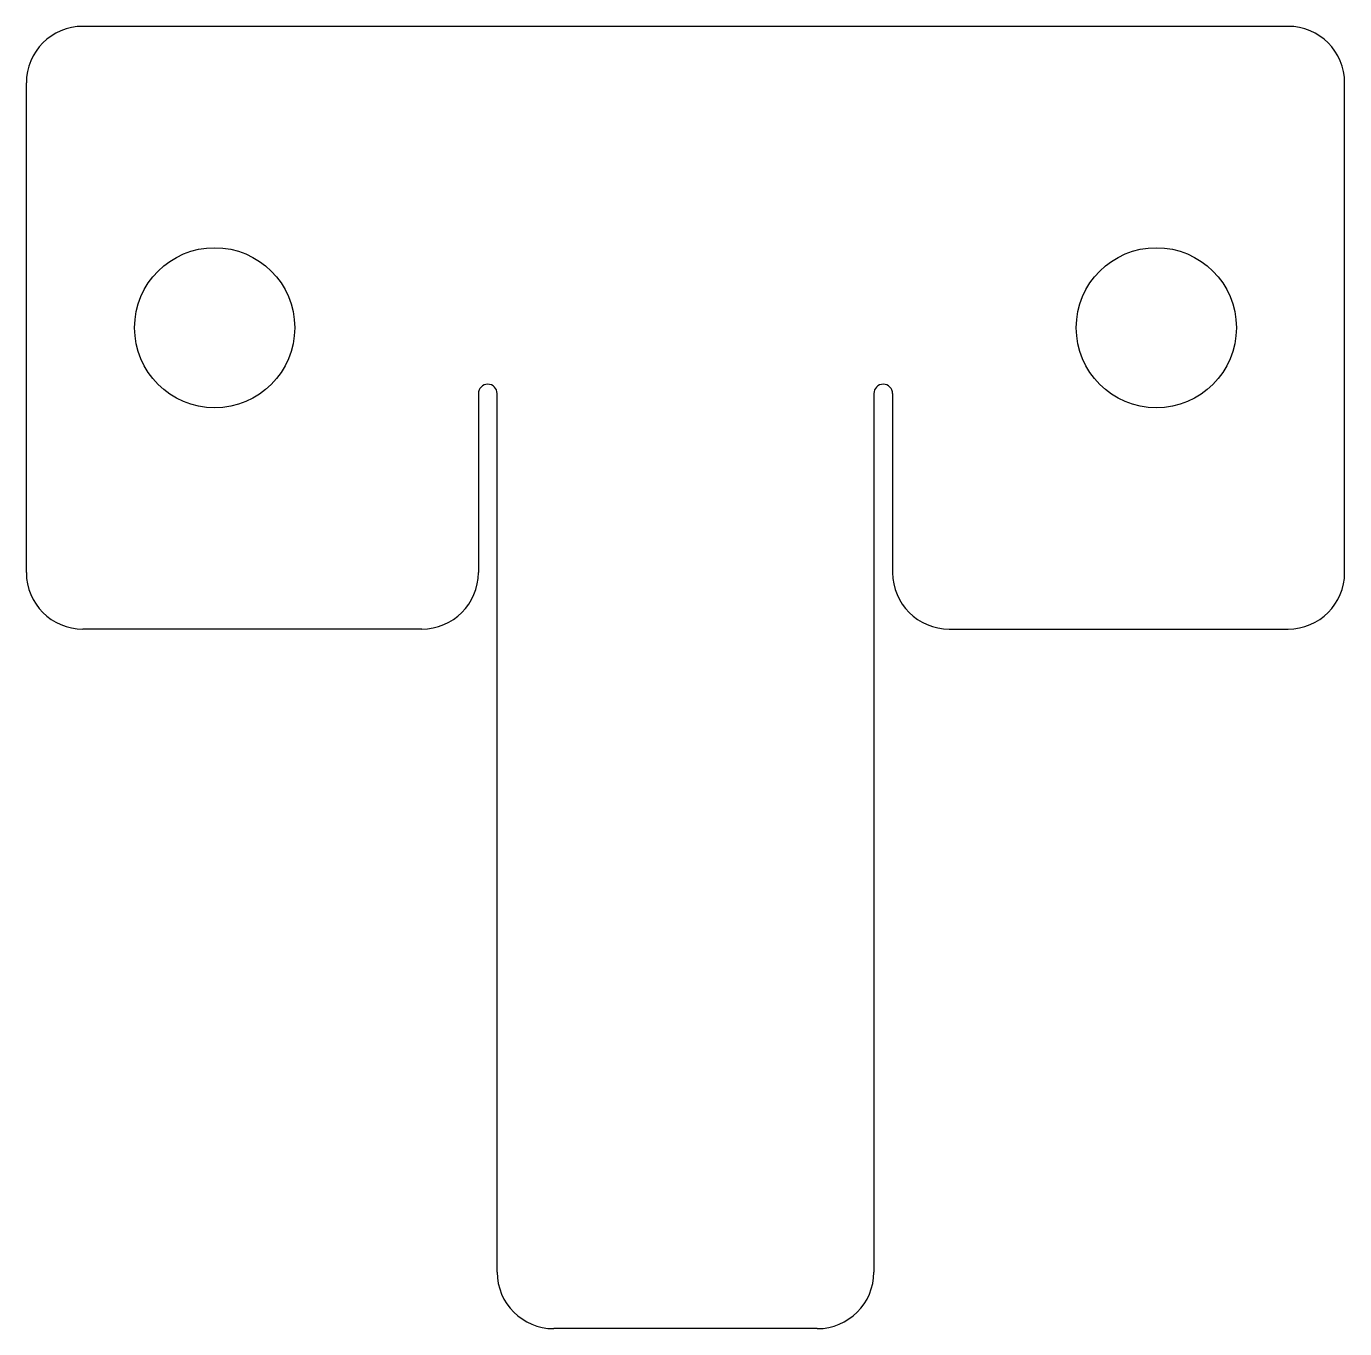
# Model space of a CAD drawing. Header units: millimetres. Extents: x -35 to 35, y -49.1 to 20.
import ezdxf

# ---------------------------------------------------------------- set-up
doc = ezdxf.new("R2010")
doc.units = ezdxf.units.MM

msp = doc.modelspace()

# ---------------------------------------------------------------- linework, layer by layer
at = {"color": 7, "linetype": 'Continuous', "lineweight": 25}
for p, q in [((32, 20), (-32, 20)), ((-35, -9), (-35, 17)), ((35, -9), (35, 17)), ((-11, 0.5), (-11, -9)), ((-10, -46.139), (-10, 0.5)), ((10, 0.5), (10, -46.139)), ((11, 0.5), (11, -9)), ((-14, -12), (-32, -12)), ((14, -12), (32, -12)), ((7, -49.139), (-7, -49.139))]:
    msp.add_line(p, q, dxfattribs=at)
for centre in [(-25, 4), (25, 4)]:
    msp.add_circle(centre, 4.25, dxfattribs=at)
for centre, radius, start, end in [((-32, 17), 3, 90, 180), ((32, 17), 3, 0, 90), ((-10.5, 0.5), 0.5, 0, 180), ((10.5, 0.5), 0.5, 0, 180), ((-32, -9), 3, 180, 270), ((-14, -9), 3, 270, 0), ((14, -9), 3, 180, 270), ((32, -9), 3, 270, 0), ((-7, -46.139), 3, 180, 270), ((7, -46.139), 3, 270, 0)]:
    msp.add_arc(centre, radius, start, end, dxfattribs=at)

doc.saveas('drawing.dxf')
